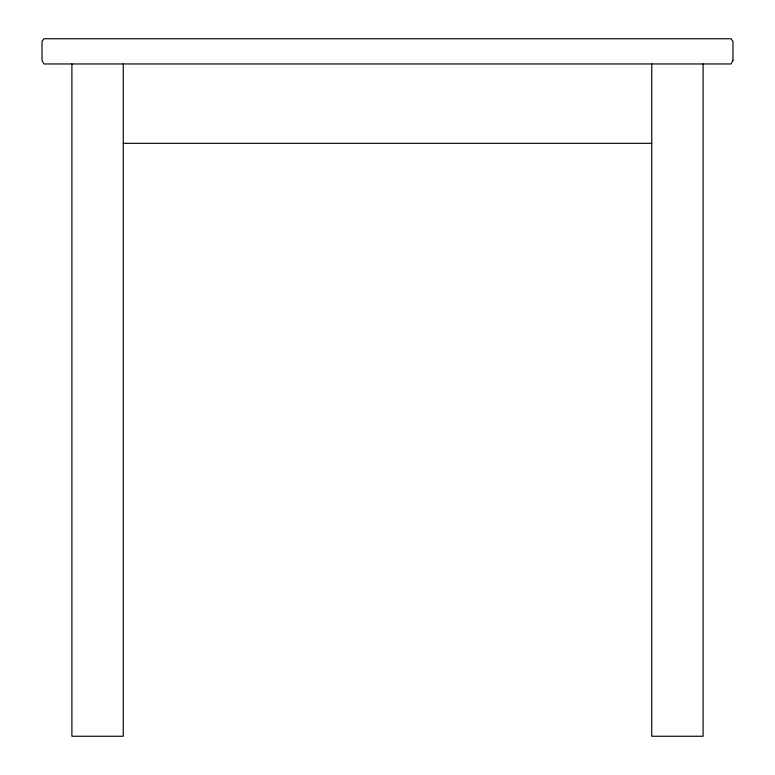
<?xml version="1.0" encoding="UTF-8"?>
<svg xmlns="http://www.w3.org/2000/svg" width="775" height="775" viewBox="0 0 775 775"><rect width="100%" height="100%" fill="white"/><g stroke="black" fill="none" stroke-linecap="round" stroke-linejoin="round"><path stroke-width="1.16" d="M123.254 143.327L651.746 143.327M703.099 63.957L703.099 736.25L651.746 736.25L651.746 63.957M123.254 63.957L123.254 736.25L71.901 736.25L71.901 63.957M732.985 60.227L731.116 63.957L43.884 63.957L42.015 60.227L42.015 41.55L43.884 38.75L731.116 38.75L732.985 41.55L732.985 60.227"/></g></svg>
